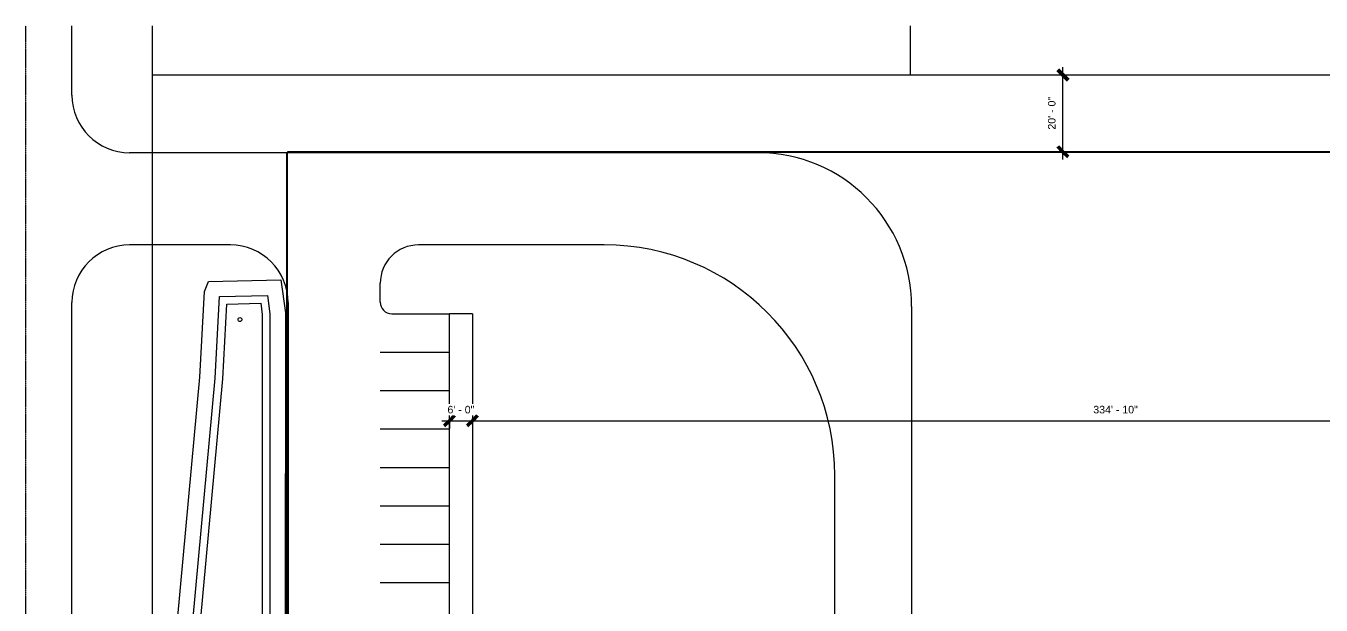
# Model space of a CAD drawing. Header units: inches. Extents: x 20541 to 27285, y -26063 to -19045.
# Drawn here: x 20583 to 24630, y -20854 to -19045 of the extents above; entities that cross this region are included whole.
import ezdxf

# ---------------------------------------------------------------- set-up
doc = ezdxf.new("R2010")
doc.units = ezdxf.units.IN
doc.header["$MEASUREMENT"] = 0
doc.linetypes.add('Hidden', pattern=[0.28125, 0.1875, -0.09375])
doc.linetypes.add('IMPORT-CENTER2 _2_', pattern=[6.328125, 4.21875, -0.703125, 0.703125, -0.703125])
for name, color, linetype, lineweight in [('A-ANNO-DIMS', 211, 'Continuous', 9), ('A-ANNO-DIMS-256', 211, 'Continuous', 9), ('A-DETL', 90, 'Continuous', 9), ('A-PROP-SBCK', 71, 'Hidden', 25), ('BMP', 80, 'Continuous', 9), ('Conc', 7, 'Continuous', 9), ('EOP-EX', 125, 'Continuous', 9), ('EOP-PR', 4, 'Continuous', 9), ('PAINT', 190, 'Continuous', 9), ('PROP', 3, 'Continuous', 9)]:
    doc.layers.add(name, color=color, linetype=linetype, lineweight=lineweight)
doc.styles.add('Arial_1', font='arial.ttf', dxfattribs={"height": 23.60479})
doc.dimstyles.new('Linear_-_3_32__Arial', dxfattribs={"dimscale": 12, "dimtxt": 24, "dimasz": 2.666667, "dimexe": 2, "dimexo": 1.333333, "dimgap": 1.333333, "dimtad": 1, "dimdec": 0, "dimzin": 1, "dimdsep": 46, "dimlunit": 4, "dimtxsty": 'Arial_1', "dimblk1": 'OBLIQUE', "dimblk2": 'OBLIQUE', "dimsah": 1, "dimcen": 0.09, "dimdle": 2, "dimazin": 0, "dimtfac": 1, "dimtdec": 4, "dimtix": 1, "dimtmove": 0, "dimatfit": 3, "dimfxl": 1, "dimtvp": 1, "dimtfill": 1, "dimfrac": 2, "dimtolj": 1, "dimtzin": 0, "dimarcsym": 2})

# ---------------------------------------------------------------- blocks, each defined once
blk = doc.blocks.new('DIMBLOCK2-Site Plan - Phase 1')
at = {"layer": 'A-ANNO-DIMS-256'}
for p, q in [((23822.9, -19462.2), (23822.9, -19174.2)), ((23816.3, -19198.2), (23846.9, -19198.2)), ((23822.9, -19198.2), (23816.3, -19198.2)), ((23816.3, -19438.2), (23846.9, -19438.2)), ((23822.9, -19438.2), (23816.3, -19438.2))]:
    blk.add_line(p, q, dxfattribs=at)
at = {"layer": 'A-ANNO-DIMS-256', "lineweight": 50}
for p, q in [((23822.9, -19198.2), (23806.9, -19182.2)), ((23822.9, -19198.2), (23838.9, -19214.2)), ((23822.9, -19438.2), (23806.9, -19422.2)), ((23822.9, -19438.2), (23838.9, -19454.2))]:
    blk.add_line(p, q, dxfattribs=at)
at = {"layer": 'A-ANNO-DIMS-256', "color": 0, "insert": (23776.3, -19369.1), "char_height": 23.6, "width": 122.289, "attachment_point": 1, "rotation": 90, "line_spacing_factor": 0.938532, "style": 'Arial_1', "bg_fill": 3, "box_fill_scale": 1.25, "bg_fill_color": 0, "bg_fill_transparency": 0}
blk.add_mtext('20\' - 0"', dxfattribs=at)
blk = doc.blocks.new('_Oblique')
at = {"color": 0, "linetype": 'ByBlock', "lineweight": -2}
blk.add_line((-0.5, -0.5), (0.5, 0.5), dxfattribs=at)
blk = doc.blocks.new('DIMBLOCK8-Site Plan - Phase 1')
at = {"layer": 'A-ANNO-DIMS-256', "lineweight": 50}
for p, q in [((21906.1, -20278.5), (21922.1, -20262.5)), ((21978.1, -20278.5), (21994.1, -20262.5)), ((21906.1, -20278.5), (21890.1, -20294.5)), ((21978.1, -20278.5), (21962.1, -20294.5))]:
    blk.add_line(p, q, dxfattribs=at)
at = {"layer": 'A-ANNO-DIMS-256'}
for p, q in [((21906.1, -20271.9), (21906.1, -20302.5)), ((21906.1, -20278.5), (21906.1, -20271.9)), ((21978.1, -20271.9), (21978.1, -20302.5)), ((21978.1, -20278.5), (21978.1, -20271.9)), ((21882.1, -20278.5), (21978.1, -20278.5))]:
    blk.add_line(p, q, dxfattribs=at)
at = {"layer": 'A-ANNO-DIMS-256', "color": 0, "insert": (21900.2, -20231.9), "char_height": 23.6, "width": 100.578, "attachment_point": 1, "line_spacing_factor": 0.938532, "style": 'Arial_1', "bg_fill": 3, "box_fill_scale": 1.25, "bg_fill_color": 0, "bg_fill_transparency": 0}
blk.add_mtext('6\' - 0"', dxfattribs=at)
blk = doc.blocks.new('DIMBLOCK9-Site Plan - Phase 1')
at = {"layer": 'A-ANNO-DIMS-256', "lineweight": 50}
for p, q in [((21978.1, -20278.5), (21994.1, -20262.5)), ((25995.9, -20278.5), (26011.9, -20262.5)), ((21978.1, -20278.5), (21962.1, -20294.5)), ((25995.9, -20278.5), (25979.9, -20294.5))]:
    blk.add_line(p, q, dxfattribs=at)
at = {"layer": 'A-ANNO-DIMS-256'}
for p, q in [((21978.1, -20271.9), (21978.1, -20302.5)), ((21978.1, -20278.5), (21978.1, -20271.9)), ((25995.9, -21115.3), (25995.9, -20254.5)), ((21978.1, -20278.5), (26019.9, -20278.5)), ((25995.9, -20278.5), (25995.9, -21115.3))]:
    blk.add_line(p, q, dxfattribs=at)
at = {"layer": 'A-ANNO-DIMS-256', "color": 0, "insert": (23918, -20231.9), "char_height": 23.6, "width": 165.711, "attachment_point": 1, "line_spacing_factor": 0.938532, "style": 'Arial_1', "bg_fill": 3, "box_fill_scale": 1.25, "bg_fill_color": 0, "bg_fill_transparency": 0}
blk.add_mtext('334\' - 10"', dxfattribs=at)

msp = doc.modelspace()

# ---------------------------------------------------------------- linework, layer by layer
at = {"layer": 'A-DETL', "linetype": 'IMPORT-CENTER2 _2_'}
msp.add_line((20583.1, -26063.1), (20583.1, -19045.2), dxfattribs=at)
at = {"layer": 'A-PROP-SBCK'}
for p, q in [((21399.1, -19438.2), (26642.4, -19438.2)), ((21399.1, -23401.3), (21399.1, -19438.2))]:
    msp.add_line(p, q, dxfattribs=at)
at = {"layer": 'BMP'}
for p, q in [((21141, -19874.9), (21153.3, -19843.6)), ((21153.3, -19843.6), (21380, -19838.1)), ((21380, -19838.1), (21393.7, -19941.8)), ((21127, -20142.4), (21141, -19874.9)), ((21174.9, -20145.9), (21188.2, -19890.8)), ((21188.2, -19890.8), (21338.1, -19887.1)), ((21338.1, -19887.1), (21345.7, -19945)), ((21198.8, -20147.7), (21211, -19914.2)), ((21211, -19914.2), (21317.1, -19911.6)), ((21317.1, -19911.6), (21321.7, -19946.6)), ((21321.7, -19946.6), (21320, -22799.5)), ((21345.7, -19945), (21344, -22808.1)), ((21393.7, -19941.8), (21392, -22825.2)), ((21056.3, -20901.5), (21127, -20142.4)), ((21104.2, -20904.6), (21174.9, -20145.9)), ((21128.2, -20906.1), (21198.8, -20147.7))]:
    msp.add_line(p, q, dxfattribs=at)
msp.add_circle((21251.8, -19962.5), 6, dxfattribs=at)
at = {"layer": 'Conc'}
for p, q in [((21909.1, -19944.1), (21906.1, -19944.1)), ((21906.1, -19950.1), (21906.1, -19944.1)), ((21978.1, -19944.1), (21906.1, -19944.1)), ((21978.1, -19944.1), (21978.1, -21485.1)), ((21906.1, -22952.1), (21906.1, -19950.1))]:
    msp.add_line(p, q, dxfattribs=at)
msp.add_arc((21222.1, -19909.2), 180, 360, 90, dxfattribs=at)
at = {"layer": 'EOP-EX'}
for p, q in [((20727.1, -19261.2), (20727.1, -19045.2)), ((20727.1, -22923.5), (20727.1, -19909.2))]:
    msp.add_line(p, q, dxfattribs=at)
at = {"layer": 'EOP-PR'}
for p, q in [((22870.1, -19441.2), (20907.1, -19441.2)), ((21222.1, -19729.2), (20907.1, -19729.2)), ((22390.1, -19729.2), (21810.1, -19729.2)), ((21690.1, -19908.1), (21690.1, -19849.2)), ((21402.1, -19909.2), (21402.1, -22923.5)), ((21726.1, -19944.1), (21906.1, -19944.1)), ((23350.1, -19921.2), (23350.1, -21129.1)), ((23110.1, -21129.1), (23110.1, -20449.2))]:
    msp.add_line(p, q, dxfattribs=at)
for centre, radius, start, end in [((20907.1, -19261.2), 180, 180, 270), ((22870.1, -19921.2), 480, 0, 90), ((20907.1, -19909.2), 180, 90, 180), ((21810.1, -19849.2), 120, 90, 180), ((22390.1, -20449.2), 720, 0, 90), ((21726.1, -19908.1), 36, 180, 270)]:
    msp.add_arc(centre, radius, start, end, dxfattribs=at)
at = {"layer": 'PAINT'}
for p, q in [((21690.1, -20064.1), (21906.1, -20064.1)), ((21690.1, -20184.1), (21906.1, -20184.1)), ((21690.1, -20304.1), (21906.1, -20304.1)), ((21690.1, -20424.1), (21906.1, -20424.1)), ((21690.1, -20544.1), (21906.1, -20544.1)), ((21690.1, -20664.1), (21906.1, -20664.1)), ((21690.1, -20784.1), (21906.1, -20784.1))]:
    msp.add_line(p, q, dxfattribs=at)
at = {"layer": 'PROP'}
for p, q in [((20979.1, -23518.2), (20979.1, -19045.2)), ((23346.4, -19198.2), (23346.4, -19045.2)), ((20979.1, -19198.2), (27002.4, -19198.2))]:
    msp.add_line(p, q, dxfattribs=at)

# ---------------------------------------------------------------- next in the draw order: dimensions: what is measured, and where the dimension line sits
at = {"layer": 'A-ANNO-DIMS'}
dim = msp.add_linear_dim(base=(23822.9, -19198.2), p1=(23800.3, -19438.2), p2=(23800.3, -19198.2), angle=90, dimstyle='Linear_-_3_32__Arial', override={"dimpost": '<>', "dimfxl": 240}, dxfattribs=at)
dim.commit()
dim.dimension.update_dxf_attribs({"geometry": 'DIMBLOCK2-Site Plan - Phase 1', "text_midpoint": (23794.9, -19318.2)})
dim = msp.add_linear_dim(base=(21978.1, -20278.5), p1=(21906.1, -20255.9), p2=(21978.1, -20255.9), dimstyle='Linear_-_3_32__Arial', override={"dimpost": '<>', "dimfxl": 72}, dxfattribs=at)
dim.commit()
dim.dimension.update_dxf_attribs({"geometry": 'DIMBLOCK8-Site Plan - Phase 1', "text_midpoint": (21942.1, -20250.4)})

# ---------------------------------------------------------------- next in the draw order: dimensions: what is measured, and where the dimension line sits
dim = msp.add_linear_dim(base=(25995.9, -20278.5), p1=(21978.1, -20255.9), p2=(25995.9, -21131.3), dimstyle='Linear_-_3_32__Arial', override={"dimpost": '<>', "dimfxl": 4112.044283}, dxfattribs=at)
dim.commit()
dim.dimension.update_dxf_attribs({"geometry": 'DIMBLOCK9-Site Plan - Phase 1', "text_midpoint": (23987, -20250.4)})

doc.saveas('drawing.dxf')
